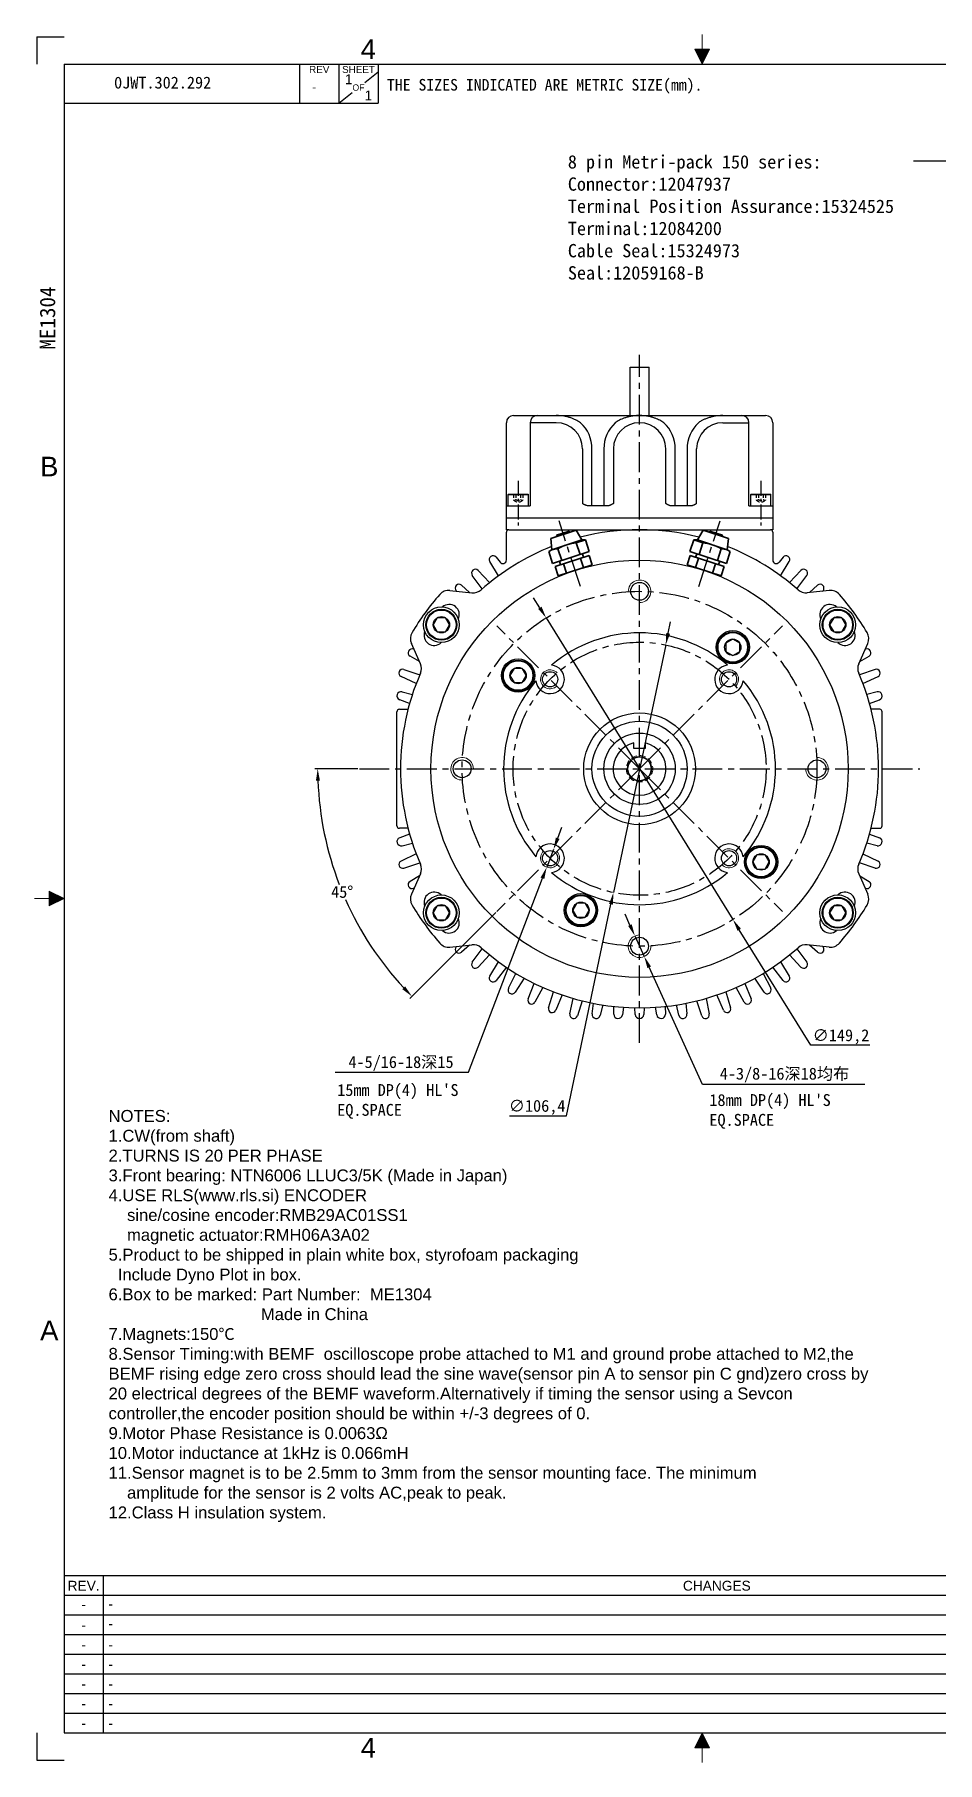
# Model space of a CAD drawing. Header units: millimetres. Extents: x 6723 to 7845, y -14463 to -13737.
# Drawn here: x 6723 to 7102, y -14463 to -13737 of the extents above; entities that cross this region are included whole.
import ezdxf
from ezdxf.enums import TextEntityAlignment as Align

# ---------------------------------------------------------------- set-up
doc = ezdxf.new("R2010")
doc.units = ezdxf.units.MM
for name, pattern in [('CENTER', [2, 1.25, -0.25, 0.25, -0.25]), ('HIDDEN', [0.375, 0.25, -0.125]), ('HIDDEN2', [4.7625, 3.175, -1.5875])]:
    doc.linetypes.add(name, pattern=pattern)
for name, color, linetype in [('02___PRT_ALL_AXES', 7, 'Continuous'), ('3_ALL_AXES', 7, 'Continuous'), ('7_ALL_FEATURES', 7, 'Continuous'), ('AM_BOR', 5, 'Continuous'), ('CENTER', 1, 'CENTER')]:
    doc.layers.add(name, color=color, linetype=linetype)
for name, color, linetype, lineweight in [('AM_0', 7, 'Continuous', 60), ('B细实线', 100, 'Continuous', 15), ('DIM', 4, 'Continuous', 13), ('D细虚线', 61, 'HIDDEN2', 13), ('G尺寸线', 140, 'Continuous', 13), ('OBJECT', 7, 'Continuous', 35), ('轮廓线', 7, 'Continuous', 35)]:
    doc.layers.add(name, color=color, linetype=linetype, lineweight=lineweight)
doc.styles.add('ARIAL', font='ARIAL.TTF')
doc.dimstyles.new('ISO-25', dxfattribs={"dimtxt": 5, "dimasz": 5, "dimexe": 1.25, "dimexo": 0.625, "dimtad": 1, "dimtxsty": 'Standard', "dimcen": 2.5, "dimadec": 4, "dimazin": 0, "dimtm": 0.005, "dimtfac": 0.6, "dimtmove": 0, "dimatfit": 3, "dimfxl": 1, "dimarcsym": 0})
doc.dimstyles.new('ISO-25$2', dxfattribs={"dimtxt": 5, "dimasz": 5, "dimexe": 1.25, "dimexo": 0.625, "dimtad": 1, "dimtih": 1, "dimtoh": 1, "dimtxsty": 'Standard', "dimcen": 2.5, "dimazin": 3, "dimtm": 0.005, "dimtfac": 0.6, "dimtmove": 0, "dimatfit": 3, "dimfxl": 1, "dimarcsym": 0})
doc.dimstyles.new('ISO-25$3', dxfattribs={"dimtxt": 5, "dimasz": 5, "dimexe": 1.25, "dimexo": 0.625, "dimtad": 1, "dimtoh": 1, "dimtxsty": 'Standard', "dimcen": 2.5, "dimadec": 4, "dimazin": 0, "dimtm": 0.005, "dimtfac": 0.6, "dimtmove": 0, "dimatfit": 3, "dimfxl": 1.25, "dimarcsym": 0})

# ---------------------------------------------------------------- blocks, each defined once
blk = doc.blocks.new('SIZE 5')
at = {"layer": 'AM_BOR', "lineweight": 20}
for points in [[(215.9, 549.275), (218.28125, 554.0375), (213.51875, 554.0375)], [(9.525, 279.4), (4.7625, 281.78125), (4.7625, 277.01875)], [(213.51875, 4.7625), (218.28125, 4.7625), (215.9, 9.525)]]:
    blk.add_hatch(color=256, dxfattribs=at).paths.add_polyline_path(points)
at = {"layer": 'AM_BOR'}
for p, q in [((0.762, 558.038), (9.525, 558.038)), ((0.762, 558.038), (0.762, 549.275)), ((9.525, 549.275), (854.075, 549.275)), ((9.525, 549.275), (9.525, 9.525)), ((0.762, 9.525), (0.762, 0.762)), ((9.525, 9.525), (854.075, 9.525)), ((0.762, 0.762), (9.525, 0.762))]:
    blk.add_line(p, q, dxfattribs=at)
at = {"layer": 'AM_BOR', "lineweight": 20}
for p, q in [((215.9, 549.275), (213.51875, 554.0375)), ((213.51875, 554.0375), (218.28125, 554.0375)), ((215.9, 554.0375), (215.9, 558.8)), ((215.9, 549.275), (218.28125, 554.0375)), ((4.7625, 277.01875), (4.7625, 281.78125)), ((9.525, 279.4), (4.7625, 281.78125)), ((4.7625, 279.4), (0, 279.4)), ((9.525, 279.4), (4.7625, 277.01875)), ((215.9, 9.525), (213.51875, 4.7625)), ((215.9, 9.525), (218.28125, 4.7625)), ((213.51875, 4.7625), (218.28125, 4.7625)), ((215.9, 4.7625), (215.9, 0))]:
    blk.add_line(p, q, dxfattribs=at)
at = {"layer": 'AM_BOR', "color": 1, "lineweight": 15, "style": 'ARIAL'}
for s, p in [('4', (107.95, 554.0375)), ('B', (4.7625, 419.1)), ('A', (4.7625, 139.7)), ('4', (107.95, 4.7625))]:
    blk.add_text(s, height=6.35, dxfattribs=at).set_placement(p, align=Align.MIDDLE_CENTER)
blk = doc.blocks.new('*D62')
at = {"layer": 'Defpoints', "color": 0}
for p in [(6937.83, -13982.08), (7016.39, -14108.93)]:
    blk.add_point(p, dxfattribs=at)
at = {"layer": 'G尺寸线', "color": 0, "lineweight": -2}
for p, q in [((6935.2, -13977.83), (6932.57, -13973.58)), ((6937.83, -13982.08), (7016.39, -14108.93)), ((7049.08, -14161.72), (7019.02, -14113.18)), ((7073.87, -14161.72), (7049.08, -14161.72))]:
    blk.add_line(p, q, dxfattribs=at)
at = {"layer": 'G尺寸线', "color": 0}
for points in [[(6935.91, -13977.39), (6934.49, -13978.27), (6937.83, -13982.08)], [(7019.73, -14112.74), (7018.31, -14113.62), (7016.39, -14108.93)]]:
    blk.add_solid(points, dxfattribs=at)
at = {"layer": 'G尺寸线', "color": 0, "insert": (7061.79, -14158.18), "char_height": 5, "attachment_point": 5}
blk.add_mtext('∅149,2', dxfattribs=at)
blk = doc.blocks.new('*D63')
at = {"layer": 'Defpoints', "color": 0}
for p in [(6988.1, -13993.45), (6966.12, -14097.56)]:
    blk.add_point(p, dxfattribs=at)
at = {"layer": 'G尺寸线', "color": 0, "lineweight": -2}
for p, q in [((6989.13, -13988.56), (6990.16, -13983.67)), ((6988.1, -13993.45), (6966.12, -14097.56)), ((6946.32, -14191.39), (6965.09, -14102.45)), ((6922.36, -14191.39), (6946.32, -14191.39))]:
    blk.add_line(p, q, dxfattribs=at)
at = {"layer": 'G尺寸线', "color": 0}
for points in [[(6988.31, -13988.39), (6989.94, -13988.73), (6988.1, -13993.45)], [(6964.28, -14102.28), (6965.91, -14102.62), (6966.12, -14097.56)]]:
    blk.add_solid(points, dxfattribs=at)
at = {"layer": 'G尺寸线', "color": 0, "insert": (6934.03, -14187.85), "char_height": 5, "attachment_point": 5}
blk.add_mtext('∅106,4', dxfattribs=at)
blk = doc.blocks.new('*D64')
at = {"layer": 'Defpoints', "color": 0}
for p in [(6975.14, -14115.78), (6979.08, -14124.43)]:
    blk.add_point(p, dxfattribs=at)
at = {"layer": 'G尺寸线', "color": 0, "lineweight": -2}
for p, q in [((6973.06, -14111.23), (6970.99, -14106.69)), ((6975.14, -14115.78), (6979.08, -14124.43)), ((7003.62, -14178.2), (6981.16, -14128.97)), ((7071.89, -14178.2), (7003.62, -14178.2))]:
    blk.add_line(p, q, dxfattribs=at)
at = {"layer": 'G尺寸线', "color": 0}
for points in [[(6973.82, -14110.89), (6972.3, -14111.58), (6975.14, -14115.78)], [(6981.92, -14128.63), (6980.4, -14129.32), (6979.08, -14124.43)]]:
    blk.add_solid(points, dxfattribs=at)
at = {"layer": 'G尺寸线', "color": 0, "insert": (7038.07, -14174.28), "char_height": 5, "attachment_point": 5}
blk.add_mtext('4-3/8-16{\\fSimSun|b0|i0|c134|p2;深}18{\\fSimSun|b0|i0|c134|p2;均布}', dxfattribs=at)
blk = doc.blocks.new('*D65')
at = {"layer": 'Defpoints', "color": 0}
for p in [(6940.92, -14079.39), (6938.07, -14086.86)]:
    blk.add_point(p, dxfattribs=at)
at = {"layer": 'G尺寸线', "color": 0, "lineweight": -2}
for p, q in [((6942.7, -14074.71), (6944.48, -14070.04)), ((6940.92, -14079.39), (6938.07, -14086.86)), ((6905.15, -14173.11), (6936.28, -14091.53)), ((6849.08, -14173.11), (6905.15, -14173.11))]:
    blk.add_line(p, q, dxfattribs=at)
at = {"layer": 'G尺寸线', "color": 0}
for points in [[(6941.92, -14074.42), (6943.48, -14075.01), (6940.92, -14079.39)], [(6935.5, -14091.23), (6937.06, -14091.83), (6938.07, -14086.86)]]:
    blk.add_solid(points, dxfattribs=at)
at = {"layer": 'G尺寸线', "color": 0, "insert": (6876.8, -14169.41), "char_height": 5, "attachment_point": 5}
blk.add_mtext('4-5/16-18{\\fSimSun|b0|i0|c134|p2;深15}', dxfattribs=at)
blk = doc.blocks.new('*D66')
at = {"layer": 'Defpoints', "color": 0}
for p in [(6859.31, -14045.5), (6977.11, -14045.5), (7094.91, -14045.5), (6846.4, -14080.53), (6917.07, -14105.55)]:
    blk.add_point(p, dxfattribs=at)
at = {"layer": 'G尺寸线', "color": 0, "lineweight": -2}
for p, q in [((6858.69, -14045.5), (6840.53, -14045.5)), ((6916.62, -14105.99), (6880.54, -14142.08))]:
    blk.add_line(p, q, dxfattribs=at)
for start, end in [(182.11707, 201.07508), (203.93975, 222.88293)]:
    blk.add_arc((6977.11, -14045.5), 135.33, start, end, dxfattribs=at)
at = {"layer": 'G尺寸线', "color": 0}
for points in [[(6841.04, -14050.52), (6842.71, -14050.49), (6841.78, -14045.5)], [(6878.55, -14137.02), (6877.35, -14138.17), (6881.42, -14141.19)]]:
    blk.add_solid(points, dxfattribs=at)
at = {"layer": 'G尺寸线', "color": 0, "insert": (6852.09, -14097.29), "char_height": 5, "attachment_point": 5}
blk.add_mtext('45°', dxfattribs=at)

msp = doc.modelspace()

# ---------------------------------------------------------------- linework, layer by layer
at = {"color": 7, "linetype": 'Continuous'}
for p, q in [((6973.11, -13897.005), (6973.11, -13876.724)), ((6973.11, -13876.724), (6981.11, -13876.724)), ((6981.11, -13897.005), (6981.11, -13876.724)), ((6921.11, -13945.005), (6921.11, -13900.005)), ((6924.11, -13897.005), (7030.11, -13897.005)), ((6931.11, -13900.005), (6931.11, -13935.005)), ((6942.11, -13900.005), (6931.11, -13900.005)), ((7012.11, -13900.005), (7023.11, -13900.005)), ((7023.11, -13935.005), (7023.11, -13900.005)), ((7033.11, -13900.005), (7033.11, -13945.005)), ((6953.11, -13911.005), (6953.11, -13934.005)), ((6957.11, -13935.005), (6957.11, -13911.005)), ((6962.11, -13911.005), (6962.11, -13935.005)), ((6966.11, -13911.005), (6966.11, -13934.005)), ((6988.11, -13934.005), (6988.11, -13911.005)), ((6992.11, -13935.005), (6992.11, -13911.005)), ((6997.11, -13911.005), (6997.11, -13935.005)), ((7001.11, -13934.005), (7001.11, -13911.005)), ((6921.11, -13935.005), (6931.11, -13935.005)), ((6921.11, -13940.005), (7033.11, -13940.005)), ((6963.464, -13935.005), (6955.756, -13935.005)), ((6998.464, -13935.005), (6990.756, -13935.005)), ((7023.11, -13935.005), (7033.11, -13935.005)), ((6921.646, -13945.005), (6921.11, -13945.005)), ((6921.11, -13957.717), (6921.11, -13946.005)), ((6922.11, -13945.005), (7032.11, -13945.005)), ((7033.11, -13945.005), (7032.574, -13945.005)), ((7033.11, -13946.005), (7033.11, -13957.717)), ((6909.247, -13962.136), (6914.055, -13967.247)), ((6917.839, -13964.344), (6914.146, -13958.376)), ((6916.771, -13956.538), (6918.432, -13958.646)), ((7037.449, -13956.538), (7035.788, -13958.646)), ((7036.381, -13964.344), (7040.074, -13958.376)), ((7044.974, -13962.136), (7040.165, -13967.247)), ((6902.239, -13968.368), (6905.641, -13971.405)), ((6910.991, -13969.818), (6906.792, -13964.196)), ((7043.229, -13969.818), (7047.428, -13964.196)), ((7051.981, -13968.368), (7048.579, -13971.405)), ((6897.367, -13970.535), (6906.629, -13971.508)), ((6900.145, -13970.827), (6899.973, -13970.634)), ((7056.853, -13970.535), (7047.591, -13971.508)), ((7054.075, -13970.827), (7054.247, -13970.634)), ((6884.551, -14000.432), (6880.612, -13998.135)), ((6884.955, -14001.34), (6881.167, -13992.832)), ((6882.066, -13995.28), (6882.304, -13995.384)), ((7069.265, -14001.34), (7073.053, -13992.832)), ((7069.669, -14000.432), (7073.608, -13998.135)), ((7072.154, -13995.28), (7071.916, -13995.384)), ((6878.051, -14003.754), (6884.696, -14006.01)), ((7076.169, -14003.754), (7069.524, -14006.01)), ((6883.197, -14009.719), (6876.85, -14006.725)), ((7071.023, -14009.719), (7077.37, -14006.725)), ((6880.436, -14018.04), (6876.254, -14016.497)), ((6877.276, -14013.155), (6881.605, -14014.215)), ((7076.944, -14013.155), (7072.615, -14014.215)), ((7073.784, -14018.04), (7077.966, -14016.497)), ((6875.11, -14069.505), (6875.11, -14021.505)), ((6876.11, -14020.505), (6879.769, -14020.505)), ((7078.11, -14020.505), (7074.451, -14020.505)), ((7079.11, -14069.505), (7079.11, -14021.505)), ((6974.72, -14037.04), (6974.72, -14034.65)), ((6979.5, -14034.65), (6979.5, -14037.04)), ((6979.5, -14037.04), (6974.72, -14037.04)), ((6879.769, -14070.505), (6876.11, -14070.505)), ((7074.451, -14070.505), (7078.11, -14070.505)), ((6880.436, -14072.97), (6876.254, -14074.512)), ((6877.276, -14077.854), (6881.605, -14076.795)), ((7076.944, -14077.854), (7072.615, -14076.795)), ((7073.784, -14072.97), (7077.966, -14074.512)), ((6883.197, -14081.291), (6876.85, -14084.284)), ((6878.051, -14087.255), (6884.696, -14085)), ((7076.169, -14087.255), (7069.524, -14085)), ((7071.023, -14081.291), (7077.37, -14084.284)), ((6884.551, -14090.578), (6880.612, -14092.875)), ((6884.955, -14089.67), (6881.167, -14098.178)), ((7069.265, -14089.67), (7073.053, -14098.178)), ((7069.669, -14090.578), (7073.608, -14092.875)), ((6882.066, -14095.73), (6882.304, -14095.626)), ((7072.154, -14095.73), (7071.916, -14095.626)), ((6897.367, -14120.475), (6906.629, -14119.501)), ((6899.973, -14120.376), (6900.145, -14120.183)), ((6905.641, -14119.605), (6902.239, -14122.642)), ((6906.792, -14126.814), (6910.991, -14121.192)), ((7043.229, -14121.192), (7047.428, -14126.814)), ((7056.853, -14120.475), (7047.591, -14119.501)), ((7051.981, -14122.642), (7048.579, -14119.605)), ((7054.075, -14120.183), (7054.247, -14120.376)), ((6914.055, -14123.763), (6909.247, -14128.874)), ((6914.146, -14132.634), (6917.839, -14126.666)), ((6921.115, -14128.961), (6916.771, -14134.471)), ((7037.449, -14134.471), (7033.105, -14128.961)), ((7036.381, -14126.666), (7040.074, -14132.634)), ((7044.974, -14128.874), (7040.165, -14123.763)), ((6921.979, -14137.79), (6925.138, -14131.523)), ((6928.602, -14133.523), (6924.754, -14139.392)), ((6930.232, -14142.243), (6932.833, -14135.726)), ((7021.387, -14135.726), (7023.988, -14142.243)), ((7029.466, -14139.392), (7025.618, -14133.523)), ((7029.082, -14131.523), (7032.241, -14137.79)), ((6936.458, -14137.416), (6933.136, -14143.598)), ((6938.842, -14145.961), (6940.864, -14139.241)), ((6944.623, -14140.609), (6941.853, -14147.057)), ((6947.819, -14148.548), (6949.172, -14142.044)), ((6953.036, -14143.079), (6950.955, -14149.388)), ((7003.265, -14149.388), (7001.184, -14143.079)), ((7005.048, -14142.044), (7006.401, -14148.548)), ((7012.367, -14147.057), (7009.597, -14140.609)), ((7013.356, -14139.241), (7015.378, -14145.961)), ((7021.084, -14143.598), (7017.762, -14137.416)), ((6957.167, -14148.55), (6957.692, -14144.111)), ((6961.631, -14144.806), (6960.607, -14149.156)), ((6966.262, -14148.628), (6966.36, -14145.428)), ((6970.345, -14145.777), (6969.886, -14148.945)), ((6975.268, -14148.764), (6975.11, -14145.985)), ((6979.11, -14145.985), (6978.952, -14148.764)), ((6984.334, -14148.945), (6983.875, -14145.777)), ((6987.86, -14145.428), (6987.958, -14148.628)), ((6993.613, -14149.156), (6992.589, -14144.806)), ((6996.528, -14144.111), (6997.053, -14148.55))]:
    msp.add_line(p, q, dxfattribs=at)
for centre, radius in [((6977.11, -13970.905), 3.75), ((6893.781, -13984.963), 7.5), ((7060.439, -13984.963), 7.5), ((7016.299, -13994.433), 7), ((6926.038, -14006.316), 7), ((6939.492, -14007.887), 3.2), ((7014.728, -14007.887), 3.2), ((7014.728, -14007.887), 3.2), ((6977.11, -14045.505), 23.5), ((6977.11, -14045.505), 20), ((6977.11, -14045.505), 15), ((6902.51, -14045.505), 3.75), ((7051.71, -14045.505), 3.75), ((7028.182, -14084.694), 7), ((6939.492, -14083.123), 3.2), ((6939.492, -14083.123), 3.2), ((7014.728, -14083.123), 3.2), ((7014.728, -14083.123), 3.2), ((6893.781, -14106.047), 7.5), ((6952.475, -14104.98), 7), ((7060.439, -14106.047), 7.5), ((6977.11, -14120.105), 3.75)]:
    msp.add_circle(centre, radius, dxfattribs=at)
for centre, radius, start, end in [((6924.11, -13900.005), 3, 90, 180), ((6934.11, -13900.005), 3, 90, 180), ((6942.11, -13911.005), 11, 0, 90), ((6942.11, -13911.005), 15, 0, 47.166505), ((6977.11, -13911.005), 15, 132.833534, 180), ((6977.11, -13911.005), 11, 0, 180), ((6977.11, -13911.005), 15, 0, 47.166458), ((7012.11, -13911.005), 15, 132.833467, 180), ((7012.11, -13911.005), 11, 90, 180), ((7020.11, -13900.005), 3, 0, 90), ((7030.11, -13900.005), 3, 0, 90), ((6922.11, -13946.005), 1, 90, 180), ((6977.11, -14045.505), 100.5, 75.603809, 104.396191), ((7032.11, -13946.005), 1, 0, 90), ((6977.11, -14045.505), 100.5, 111.603809, 131.537478), ((6977.11, -14045.505), 100.5, 48.462522, 68.396191), ((6908.078, -13963.235), 1.605, 43.25, 216.75), ((6915.511, -13957.532), 1.605, 38.25, 211.75), ((6919.61, -13957.717), 1.5, 218.25, 0), ((7034.61, -13957.717), 1.5, 180, 321.75), ((7038.709, -13957.532), 1.605, 328.25, 141.75), ((7046.142, -13963.235), 1.605, 323.25, 136.75), ((6901.17, -13969.565), 1.605, 48.25, 221.75), ((7053.05, -13969.565), 1.605, 318.25, 131.75), ((6977.11, -14045.505), 111.5, 138.909328, 149.090672), ((6896.844, -13975.508), 5, 84, 138.909328), ((6897.064, -13980.685), 4.25, 333.962719, 131.037281), ((6907.152, -13966.536), 5, 264, 311.537478), ((7047.068, -13966.536), 5, 228.462522, 276), ((7057.156, -13980.685), 4.25, 48.962719, 206.037281), ((7057.376, -13975.508), 5, 41.090672, 96), ((6977.11, -14045.505), 111.5, 30.909328, 41.090672), ((6885.735, -13990.798), 5, 149.090672, 204), ((6890.727, -13989.407), 4.25, 156.962719, 314.037281), ((7063.493, -13989.407), 4.25, 225.962719, 23.037281), ((7068.485, -13990.798), 5, 336, 30.909328), ((6881.42, -13996.749), 1.605, 66.25, 239.75), ((7072.8, -13996.749), 1.605, 300.25, 113.75), ((6877.535, -14005.274), 1.605, 71.25, 244.75), ((6977.11, -14045.505), 100.5, 156.462522, 203.537478), ((6880.388, -14003.374), 5, 336.462522, 24), ((7073.832, -14003.374), 5, 156, 203.537478), ((6977.11, -14045.505), 100.5, 336.462522, 23.537478), ((7076.685, -14005.274), 1.605, 295.25, 108.75), ((6876.86, -14014.855), 1.75, 76.25, 249.75), ((7077.36, -14014.855), 1.75, 290.25, 103.75), ((6876.11, -14021.505), 1, 90, 180), ((7078.11, -14021.505), 1, 0, 90), ((6977.11, -14045.505), 11.115, 102.416979, 77.583021), ((6876.11, -14069.505), 1, 180, 270), ((7078.11, -14069.505), 1, 270, 0), ((6876.86, -14076.154), 1.75, 110.25, 283.75), ((7077.36, -14076.154), 1.75, 256.25, 69.75), ((6877.535, -14085.736), 1.605, 115.25, 288.75), ((6880.388, -14087.636), 5, 336, 23.537478), ((7073.832, -14087.636), 5, 156.462522, 204), ((7076.685, -14085.736), 1.605, 251.25, 64.75), ((6881.42, -14094.261), 1.605, 120.25, 293.75), ((7072.8, -14094.261), 1.605, 246.25, 59.75), ((6885.735, -14100.212), 5, 156, 210.909328), ((6890.727, -14101.603), 4.25, 45.962719, 203.037281), ((7063.493, -14101.603), 4.25, 336.962719, 134.037281), ((7068.485, -14100.212), 5, 329.090672, 24), ((6977.11, -14045.505), 111.5, 210.909328, 221.090672), ((6977.11, -14045.505), 111.5, 318.909328, 329.090672), ((6897.064, -14110.325), 4.25, 228.962719, 26.037281), ((7057.156, -14110.325), 4.25, 153.962719, 311.037281), ((6896.844, -14115.502), 5, 221.090672, 276), ((6901.17, -14121.445), 1.605, 138.25, 311.75), ((6907.152, -14124.474), 5, 48.462522, 96), ((6977.11, -14045.505), 100.5, 228.462522, 311.537478), ((7047.068, -14124.474), 5, 84, 131.537478), ((7053.05, -14121.445), 1.605, 228.25, 41.75), ((7057.376, -14115.502), 5, 264, 318.909328), ((6908.078, -14127.774), 1.605, 143.25, 316.75), ((7046.142, -14127.774), 1.605, 223.25, 36.75), ((6915.511, -14133.478), 1.605, 148.25, 321.75), ((7038.709, -14133.478), 1.605, 218.25, 31.75), ((6923.412, -14138.512), 1.605, 153.25, 326.75), ((6931.723, -14142.838), 1.605, 158.25, 331.75), ((7022.497, -14142.838), 1.605, 208.25, 21.75), ((7030.808, -14138.512), 1.605, 213.25, 26.75), ((6940.379, -14146.423), 1.605, 163.25, 336.75), ((6949.411, -14148.879), 1.626, 168.25, 341.75), ((6958.904, -14148.756), 1.749, 173.25, 346.75), ((6968.083, -14148.683), 1.821, 178.25, 351.75), ((6977.11, -14148.66), 1.845, 183.25, 356.75), ((6986.137, -14148.683), 1.821, 188.25, 1.75), ((6995.316, -14148.756), 1.749, 193.25, 6.75), ((7004.809, -14148.879), 1.626, 198.25, 11.75), ((7013.841, -14146.423), 1.605, 203.25, 16.75)]:
    msp.add_arc(centre, radius, start, end, dxfattribs=at)
for points, start_tangent, end_tangent in [([(6952.308, -13900.005), (6951.432, -13899.441), (6950.407, -13898.883), (6949.228, -13898.352), (6947.907, -13897.879), (6946.514, -13897.501), (6945.222, -13897.25), (6944.071, -13897.101), (6943.04, -13897.027), (6942.11, -13897.005)], (-0.8210399, 0.5708708), (-1, 0)), ([(6977.11, -13897.005), (6975.457, -13897.073), (6973.739, -13897.293), (6972.213, -13897.621), (6970.866, -13898.026), (6969.671, -13898.486), (6968.618, -13898.981), (6967.702, -13899.493), (6966.912, -13900.005)], (-1, -0.0000339), (-0.8210327, -0.5708812)), ([(6987.308, -13900.005), (6986.527, -13899.498), (6985.622, -13898.992), (6984.584, -13898.501), (6983.407, -13898.044), (6982.086, -13897.642), (6980.607, -13897.315), (6978.947, -13897.09), (6977.11, -13897.005)], (-0.8210323, 0.5708818), (-1, 0.0000668)), ([(7012.11, -13897.005), (7011.15, -13897.028), (7010.132, -13897.103), (7009.017, -13897.247), (7007.764, -13897.488), (7006.384, -13897.857), (7005.04, -13898.333), (7003.833, -13898.873), (7002.797, -13899.436), (7001.912, -13900.005)], (-1, -0.0000051), (-0.8210416, -0.5708684)), ([(6955.756, -13935.005), (6955.341, -13934.97), (6954.974, -13934.889), (6954.641, -13934.78), (6954.325, -13934.651), (6954.014, -13934.504), (6953.708, -13934.344), (6953.407, -13934.176), (6953.11, -13934.005)], (-1, 0), (-0.8660254, 0.5)), ([(6966.11, -13934.005), (6965.806, -13934.179), (6965.504, -13934.348), (6965.198, -13934.508), (6964.883, -13934.656), (6964.554, -13934.789), (6964.207, -13934.899), (6963.844, -13934.976), (6963.464, -13935.005)], (-0.8660254, -0.5), (-1, 0)), ([(6990.756, -13935.005), (6990.344, -13934.971), (6989.978, -13934.89), (6989.644, -13934.781), (6989.327, -13934.652), (6989.016, -13934.504), (6988.709, -13934.344), (6988.408, -13934.176), (6988.11, -13934.005)], (-1, 0), (-0.8660254, 0.5)), ([(7001.11, -13934.005), (7000.806, -13934.18), (7000.503, -13934.348), (7000.196, -13934.508), (6999.881, -13934.657), (6999.551, -13934.79), (6999.205, -13934.9), (6998.842, -13934.976), (6998.464, -13935.005)], (-0.8660254, -0.5), (-1, 0))]:
    msp.add_spline(points, degree=3, dxfattribs=dict(at, start_tangent=start_tangent, end_tangent=end_tangent))
at = {"layer": '02___PRT_ALL_AXES', "color": 7, "linetype": 'Continuous'}
msp.add_circle((6977.11, -14045.505), 87.7, dxfattribs=at)
for centre, radius, start, end in [((6977.11, -14045.505), 57.15, 49.694276, 130.305724), ((6939.492, -14007.887), 6, 186.216279, 83.783721), ((7014.728, -14007.887), 6, 96.216279, 353.783721), ((6977.11, -14045.505), 57.15, 139.694276, 220.305724), ((6977.11, -14045.505), 57.15, 319.694276, 40.305724), ((6939.492, -14083.123), 6, 276.216279, 173.783721), ((7014.728, -14083.123), 6, 6.216279, 263.783721), ((6977.11, -14045.505), 57.15, 229.694276, 310.305724)]:
    msp.add_arc(centre, radius, start, end, dxfattribs=at)
at = {"layer": '3_ALL_AXES', "color": 7, "linetype": 'Continuous'}
for p, q in [((6921.86, -13935.005), (6921.86, -13930.205)), ((6930.36, -13935.005), (6930.36, -13930.205)), ((7023.86, -13935.005), (7023.86, -13930.205)), ((7032.36, -13935.005), (7032.36, -13930.205))]:
    msp.add_line(p, q, dxfattribs=at)
at = {"layer": '7_ALL_FEATURES', "color": 7, "linetype": 'Continuous'}
for p, q in [((6922.06, -13930.005), (6921.86, -13930.205)), ((6921.86, -13935.005), (6921.86, -13930.205)), ((6921.86, -13930.205), (6930.36, -13930.205)), ((6922.06, -13930.005), (6930.16, -13930.005)), ((6930.16, -13930.005), (6930.36, -13930.205)), ((6930.36, -13935.005), (6930.36, -13930.205)), ((7024.06, -13930.005), (7023.86, -13930.205)), ((7023.86, -13935.005), (7023.86, -13930.205)), ((7023.86, -13930.205), (7032.36, -13930.205)), ((7024.06, -13930.005), (7032.16, -13930.005)), ((7032.16, -13930.005), (7032.36, -13930.205)), ((7032.36, -13935.005), (7032.36, -13930.205)), ((6892.066, -13981.993), (6890.351, -13984.963)), ((6895.496, -13981.993), (6892.066, -13981.993)), ((6897.211, -13984.963), (6895.496, -13981.993)), ((7058.724, -13981.993), (7057.009, -13984.963)), ((7062.154, -13981.993), (7058.724, -13981.993)), ((7063.869, -13984.963), (7062.154, -13981.993)), ((6890.351, -13984.963), (6892.066, -13987.934)), ((6892.066, -13987.934), (6895.496, -13987.934)), ((6895.496, -13987.934), (6897.211, -13984.963)), ((7016.299, -13991.003), (7013.329, -13992.718)), ((7019.27, -13992.718), (7016.299, -13991.003)), ((7057.009, -13984.963), (7058.724, -13987.934)), ((7058.724, -13987.934), (7062.154, -13987.934)), ((7062.154, -13987.934), (7063.869, -13984.963)), ((7013.329, -13992.718), (7013.329, -13996.148)), ((7013.329, -13996.148), (7016.299, -13997.863)), ((7016.299, -13997.863), (7019.27, -13996.148)), ((7019.27, -13996.148), (7019.27, -13992.718)), ((6924.323, -14003.345), (6922.608, -14006.316)), ((6927.753, -14003.345), (6924.323, -14003.345)), ((6929.468, -14006.316), (6927.753, -14003.345)), ((6922.608, -14006.316), (6924.323, -14009.286)), ((6924.323, -14009.286), (6927.753, -14009.286)), ((6927.753, -14009.286), (6929.468, -14006.316)), ((7026.467, -14081.723), (7024.752, -14084.694)), ((7024.752, -14084.694), (7026.467, -14087.664)), ((7029.897, -14081.723), (7026.467, -14081.723)), ((7031.612, -14084.694), (7029.897, -14081.723)), ((7029.897, -14087.664), (7031.612, -14084.694)), ((7026.467, -14087.664), (7029.897, -14087.664)), ((6892.066, -14103.076), (6890.351, -14106.047)), ((6890.351, -14106.047), (6892.066, -14109.017)), ((6895.496, -14103.076), (6892.066, -14103.076)), ((6897.211, -14106.047), (6895.496, -14103.076)), ((6895.496, -14109.017), (6897.211, -14106.047)), ((6950.76, -14102.009), (6949.045, -14104.98)), ((6949.045, -14104.98), (6950.76, -14107.95)), ((6954.19, -14102.009), (6950.76, -14102.009)), ((6955.905, -14104.98), (6954.19, -14102.009)), ((6954.19, -14107.95), (6955.905, -14104.98)), ((7058.724, -14103.076), (7057.009, -14106.047)), ((7057.009, -14106.047), (7058.724, -14109.017)), ((7062.154, -14103.076), (7058.724, -14103.076)), ((7063.869, -14106.047), (7062.154, -14103.076)), ((7062.154, -14109.017), (7063.869, -14106.047)), ((6892.066, -14109.017), (6895.496, -14109.017)), ((6950.76, -14107.95), (6954.19, -14107.95)), ((7058.724, -14109.017), (7062.154, -14109.017))]:
    msp.add_line(p, q, dxfattribs=at)
for centre, radius in [((6893.781, -13984.963), 6.5), ((6893.781, -13984.963), 6.2), ((6893.781, -13984.963), 3.43), ((7060.439, -13984.963), 6.5), ((7060.439, -13984.963), 6.2), ((7060.439, -13984.963), 3.43), ((7016.299, -13994.433), 6.5), ((7016.299, -13994.433), 6.2), ((7016.299, -13994.433), 3.43), ((6926.038, -14006.316), 6.5), ((6926.038, -14006.316), 6.2), ((6926.038, -14006.316), 3.43), ((7028.182, -14084.694), 6.5), ((7028.182, -14084.694), 6.2), ((7028.182, -14084.694), 3.43), ((6893.781, -14106.047), 6.5), ((6893.781, -14106.047), 6.2), ((6952.475, -14104.98), 6.5), ((6952.475, -14104.98), 6.2), ((7060.439, -14106.047), 6.5), ((7060.439, -14106.047), 6.2), ((6893.781, -14106.047), 3.43), ((6952.475, -14104.98), 3.43), ((7060.439, -14106.047), 3.43)]:
    msp.add_circle(centre, radius, dxfattribs=at)
at = {"layer": 'AM_BOR'}
for p, q in [((6834.177, -13749.207), (6834.177, -13765.717)), ((6850.687, -13749.207), (6850.687, -13765.717)), ((6867.197, -13749.207), (6867.197, -13765.717)), ((6861.585, -13756.999), (6867.197, -13752.509)), ((6735.117, -13765.717), (6867.197, -13765.717)), ((6850.687, -13765.717), (6856.299, -13761.228)), ((7337.732, -14384.842), (6735.117, -14384.842)), ((6751.627, -14384.842), (6751.627, -14450.882)), ((7337.732, -14393.097), (6735.117, -14393.097)), ((7337.732, -14401.352), (6735.117, -14401.352)), ((7337.732, -14409.607), (6735.117, -14409.607)), ((7337.732, -14417.862), (6735.117, -14417.862)), ((7337.732, -14426.117), (6735.117, -14426.117)), ((7337.732, -14434.372), (6735.117, -14434.372)), ((7337.732, -14442.627), (6735.117, -14442.627))]:
    msp.add_line(p, q, dxfattribs=at)
at = {"layer": 'B细实线', "linetype": 'Continuous'}
for centre, radius, start, end in [((6977.11, -13970.905), 4.75, 270, 181.824403), ((6939.492, -14007.887), 4, 42.845516, 315), ((7014.728, -14007.887), 4, 312.845516, 225), ((7014.728, -14007.887), 4, 312.845516, 225), ((6902.51, -14045.505), 4.75, 0, 271.824403), ((7051.71, -14045.505), 4.75, 180, 91.824403), ((6939.492, -14083.123), 4, 132.845516, 45), ((6939.492, -14083.123), 4, 132.845516, 45), ((7014.728, -14083.123), 4, 222.845516, 135), ((7014.728, -14083.123), 4, 222.845516, 135), ((6977.11, -14120.105), 4.75, 90, 1.824403)]:
    msp.add_arc(centre, radius, start, end, dxfattribs=at)
at = {"layer": 'CENTER', "ltscale": 10}
for p, q in [((6977.11, -14160.762), (6977.11, -13871.457)), ((6952.209, -13968.869), (6943.26, -13941.324)), ((7002.011, -13968.869), (7010.96, -13941.324)), ((6977.11, -14045.505), (6917.067, -13985.461)), ((6977.11, -14045.505), (7037.154, -13985.461)), ((6859.315, -14045.505), (7094.905, -14045.505)), ((6977.11, -14045.505), (6917.067, -14105.548)), ((6977.11, -14045.505), (7037.154, -14105.548))]:
    msp.add_line(p, q, dxfattribs=at)
at = {"layer": 'CENTER', "ltscale": 5}
for p, q in [((6926.11, -13924.454), (6926.11, -13944.45)), ((7028.11, -13924.454), (7028.11, -13944.45))]:
    msp.add_line(p, q, dxfattribs=at)
at = {"layer": 'CENTER', "ltscale": 10}
for radius in [74.6, 53.2]:
    msp.add_circle((6977.11, -14045.505), radius, dxfattribs=at)
at = {"layer": 'D细虚线', "lineweight": 30, "ltscale": 0.5}
for p, q in [((6924.126, -13930.005), (6924.126, -13932.598)), ((6925.118, -13930.005), (6925.118, -13932.24)), ((6927.102, -13930.005), (6927.102, -13932.24)), ((6928.094, -13930.005), (6928.094, -13932.598)), ((7026.126, -13930.005), (7026.126, -13932.598)), ((7027.118, -13930.005), (7027.118, -13932.24)), ((7029.102, -13930.005), (7029.102, -13932.24)), ((7030.094, -13930.005), (7030.094, -13932.598))]:
    msp.add_line(p, q, dxfattribs=at)
at = {"layer": 'D细虚线', "linetype": 'HIDDEN', "lineweight": 13, "ltscale": 10}
msp.add_circle((6977.11, -14045.505), 5.556, dxfattribs=at)
at = {"layer": 'D细虚线', "lineweight": 30, "ltscale": 0.5}
for centre, radius, start, end in [((6924.362, -13931.698), 0.93, 255.268822, 324.35594), ((6926.11, -13930.278), 3.052, 229.452, 310.548), ((6926.11, -13931.33), 1.347, 222.537215, 317.462785), ((6927.858, -13931.698), 0.93, 215.64406, 284.731178), ((7026.362, -13931.698), 0.93, 255.268822, 324.35594), ((7028.11, -13930.278), 3.052, 229.452, 310.548), ((7028.11, -13931.33), 1.347, 222.537215, 317.462785), ((7029.858, -13931.698), 0.93, 215.64406, 284.731178)]:
    msp.add_arc(centre, radius, start, end, dxfattribs=at)
at = {"layer": 'OBJECT'}
msp.add_circle((6977.11, -14045.505), 5.014, dxfattribs=at)
at = {"layer": '轮廓线'}
for p, q in [((6939.77, -13948.706), (6950.422, -13945.245)), ((6942.247, -13947.27), (6947.573, -13945.54)), ((6942.247, -13947.27), (6942.433, -13947.841)), ((6947.573, -13945.54), (6947.759, -13946.11)), ((6950.422, -13945.245), (6952.794, -13949.311)), ((7003.798, -13945.245), (7001.426, -13949.311)), ((7014.45, -13948.706), (7003.798, -13945.245)), ((7006.647, -13945.54), (7006.461, -13946.11)), ((7011.973, -13947.27), (7006.647, -13945.54)), ((7011.973, -13947.27), (7011.787, -13947.841)), ((6940.24, -13953.39), (6938.953, -13954.226)), ((6940.561, -13959.174), (6938.953, -13954.226)), ((6939.77, -13948.706), (6940.24, -13953.39)), ((6940.24, -13953.39), (6952.794, -13949.311)), ((6940.561, -13959.174), (6955.935, -13954.178)), ((6944.404, -13957.925), (6942.796, -13952.977)), ((6950.484, -13950.479), (6954.327, -13949.23)), ((6952.091, -13955.427), (6950.484, -13950.479)), ((6952.794, -13949.311), (6954.327, -13949.23)), ((6955.935, -13954.178), (6954.327, -13949.23)), ((6998.285, -13954.178), (6999.893, -13949.23)), ((7013.66, -13959.174), (6998.285, -13954.178)), ((7001.426, -13949.311), (6999.893, -13949.23)), ((7003.736, -13950.479), (6999.893, -13949.23)), ((7013.98, -13953.39), (7001.426, -13949.311)), ((7002.129, -13955.427), (7003.736, -13950.479)), ((7009.816, -13957.925), (7011.424, -13952.977)), ((7013.66, -13959.174), (7015.267, -13954.226)), ((7014.45, -13948.706), (7013.98, -13953.39)), ((7013.98, -13953.39), (7015.267, -13954.226)), ((6941.604, -13960.517), (6955.88, -13955.879)), ((6941.604, -13960.517), (6942.871, -13964.417)), ((6942.871, -13964.417), (6957.147, -13959.778)), ((6943.397, -13958.252), (6943.892, -13959.774)), ((6946.44, -13963.257), (6945.173, -13959.358)), ((6953.578, -13960.938), (6952.311, -13957.038)), ((6953.098, -13955.1), (6953.593, -13956.622)), ((6955.88, -13955.879), (6957.147, -13959.778)), ((6998.34, -13955.879), (6997.073, -13959.778)), ((7011.349, -13964.417), (6997.073, -13959.778)), ((7012.616, -13960.517), (6998.34, -13955.879)), ((7001.122, -13955.1), (7000.627, -13956.622)), ((7000.642, -13960.938), (7001.909, -13957.038)), ((7007.78, -13963.257), (7009.047, -13959.358)), ((7010.823, -13958.252), (7010.328, -13959.774)), ((7012.616, -13960.517), (7011.349, -13964.417))]:
    msp.add_line(p, q, dxfattribs=at)
for centre, radius, start, end in [((6945.059, -13975.11), 22.248, 95.836547, 102.508403), ((6952.93, -13971.087), 20.752, 96.769809, 119.230191), ((6961.663, -13969.715), 22.248, 113.491597, 120.163453), ((6992.557, -13969.715), 22.248, 59.836547, 66.508403), ((7001.29, -13971.087), 20.752, 60.769809, 83.230191), ((7009.161, -13975.11), 22.248, 77.491597, 84.163453)]:
    msp.add_arc(centre, radius, start, end, dxfattribs=at)

# ---------------------------------------------------------------- block references
at = {"layer": 'AM_0', "lineweight": -3, "xscale": 1.300000000000182, "yscale": 1.300000000001091, "zscale": 1.3}
msp.add_blockref('SIZE 5', (6722.734, -14463.265), dxfattribs=at)

# ---------------------------------------------------------------- texts
msp.add_text('THE SIZES INDICATED ARE METRIC SIZE(mm).', height=4.875).set_placement((6870.894, -13760.375))
at = {"insert": (6839.132, -13757.295), "char_height": 3.25, "width": 8.61783, "attachment_point": 1}
msp.add_mtext('-', dxfattribs=at)
at = {"layer": 'AM_0', "lineweight": 18, "insert": (6753.849, -14188.954), "char_height": 5, "width": 320.83926, "attachment_point": 1}
msp.add_mtext('{\\fArial|b0|i0|c0|p34;NOTES:\\P1.CW(from shaft)\\P2.TURNS IS 20 PER PHASE\\P3.Front bearing: NTN6006 LLUC3/5K (Made in Japan)\\P4.USE RLS(www.rls.si) ENCODER \\P    sine/cosine encoder:RMB29AC01SS1\\P    magnetic actuator:RMH06\\fArial|b0|i0|c238|p34;A3\\fArial|b0|i0|c0|p34;A\\fArial|b0|i0|c238|p34;02\\fArial|b0|i0|c0|p34;\\P5.Product to be shipped in plain white box, styrofoam packaging\\P  Include Dyno Plot in box.\\P6.Box to be marked: Part Number:  ME1304\\P                                 Made in China\\P7.Magnets:150\\fSimSun|b0|i0|c134|p2;℃\\P\\fArial|b0|i0|c0|p34;8.Sensor Timing:with BEMF  oscilloscope probe attached to M1 and ground probe attached to M2,the BEMF rising edge zero cross should lead the sine wave(sensor pin A to sensor pin C gnd)zero cross by 20 electrical degrees of the BEMF waveform.Alternatively if timing the sensor using a Sevcon controller,the encoder position should be within +/-3 degrees of 0.\\P9.Motor Phase Resistance is 0.0063Ω\\P10.Motor inductance at 1kHz is 0.066mH\\P11.Sensor magnet is to be 2.5mm to 3mm from the sensor mounting face. The minimum \\P    amplitude for the sensor is 2 volts AC,peak to peak.\\P12.Class H insulation system.}', dxfattribs=at)
at = {"layer": 'AM_BOR', "color": 1, "lineweight": 15, "style": 'ARIAL'}
for s, height, p in [('REV', 2.9718, (6842.432, -13751.508)), ('SHEET', 2.9718, (6858.942, -13751.508)), ('OF', 2.6416, (6858.942, -13759.113)), ('REV.', 4.1275, (6743.372, -14388.97)), ('CHANGES', 4.1275, (7009.595, -14388.97))]:
    msp.add_text(s, height=height, dxfattribs=at).set_placement(p, align=Align.MIDDLE_CENTER)
at = {"layer": 'AM_BOR', "color": 1, "lineweight": 15, "insert": (6756.181, -13754.513), "char_height": 5, "width": 45.44708, "attachment_point": 1, "style": 'ARIAL'}
msp.add_mtext('{\\fSimSun|b0|i0|c134|p2;0JWT.302.292}', dxfattribs=at)
at = {"layer": 'AM_BOR', "color": 1, "lineweight": 15, "style": 'ARIAL'}
for tag, text, p in [('1', '1', (6854.801, -13755.619)), ('1', '-', (6863.069, -13762.415)), ('-', '-', (6743.372, -14396.823)), ('-', '-', (6743.372, -14405.48)), ('-', '-', (6743.372, -14413.735)), ('-', '-', (6743.372, -14421.99)), ('-', '-', (6743.372, -14430.245)), ('-', '-', (6743.372, -14438.5)), ('-', '-', (6743.372, -14446.755))]:
    msp.add_attdef(tag, text=text, height=4.128, dxfattribs=at).set_placement(p, align=Align.MIDDLE_CENTER)
for p in [(6753.835, -14396.618), (6753.835, -14404.873), (6753.835, -14413.735), (6753.835, -14421.99), (6753.835, -14430.245), (6753.835, -14438.5), (6753.835, -14446.755)]:
    msp.add_attdef('-', text='-', height=4.128, dxfattribs=at).set_placement(p, align=Align.MIDDLE_LEFT)
at = {"layer": 'B细实线', "insert": (6946.955, -13787.537), "char_height": 5.6, "attachment_point": 1}
msp.add_mtext('8 pin Metri-pack 150 series:\\PConnector:12047937\\PTerminal Position Assurance:15324525\\PTerminal:12084200\\PCable Seal:15324973\\PSeal:12059168-B', dxfattribs=at)
at = {"layer": 'DIM', "insert": (6724.911, -13869.278), "char_height": 6.5, "width": 68.6998, "attachment_point": 1, "rotation": 90}
msp.add_mtext('{\\fSimSun|b0|i0|c134|p2;ME1304}', dxfattribs=at)
at = {"layer": 'G尺寸线', "char_height": 5, "attachment_point": 1}
for s, insert, width in [("{\\fSimSun|b0|i0|c134|p2;15mm DP(4) HL'S\\PEQ.SPACE}", (6849.985, -14178.072), 60.53776), ("{\\f宋体|b0|i0|c134|p2;18mm DP(4) HL'S\\PEQ.SPACE}", (7006.469, -14182.282), 56.72902)]:
    msp.add_mtext(s, dxfattribs=dict(at, insert=insert, width=width))

# ---------------------------------------------------------------- dimensions: what is measured, and where the dimension line sits
at = {"layer": 'G尺寸线'}
for p1, p2, picture, middle in [((6937.834, -13982.082), (7016.386, -14108.928), '*D62', (7061.786, -14161.718)), ((6988.097, -13993.452), (6966.123, -14097.558), '*D63', (6934.026, -14191.394))]:
    dim = msp.add_diameter_dim_2p(p1=p1, p2=p2, dimstyle='ISO-25$3', dxfattribs=at)
    dim.commit()
    dim.dimension.update_dxf_attribs({"geometry": picture, "text_midpoint": middle, "dimtype": 163})
dim = msp.add_angular_dim_2l(base=(6846.395, -14080.53), line1=((6977.11, -14045.505), (6917.067, -14105.548)), line2=((6859.315, -14045.505), (7094.905, -14045.505)), dimstyle='ISO-25$2', dxfattribs=at)
dim.commit()
dim.dimension.update_dxf_attribs({"geometry": '*D66', "text_midpoint": (6852.085, -14097.292)})
for p1, p2, text, picture, middle in [((6940.918, -14079.386), (6938.066, -14086.86), '4-5/16-18{\\fSimSun|b0|i0|c134|p2;深15}', '*D65', (6876.799, -14173.109)), ((6975.138, -14115.784), (6979.082, -14124.426), '4-3/8-16{\\fSimSun|b0|i0|c134|p2;深}18{\\fSimSun|b0|i0|c134|p2;均布}', '*D64', (7038.067, -14178.199))]:
    dim = msp.add_diameter_dim_2p(p1=p1, p2=p2, text=text, dimstyle='ISO-25$3', dxfattribs=at)
    dim.commit()
    dim.dimension.update_dxf_attribs({"geometry": picture, "text_midpoint": middle, "dimtype": 163})

# ---------------------------------------------------------------- leaders
at = {"layer": 'B细实线'}
msp.add_leader([(7177.716, -13832.868), (7113.726, -13790.11), (7092.306, -13790.11)], dimstyle='ISO-25', override={"dimgap": 0.625, "dimtad": 0}, dxfattribs=at)

doc.saveas('drawing.dxf')
